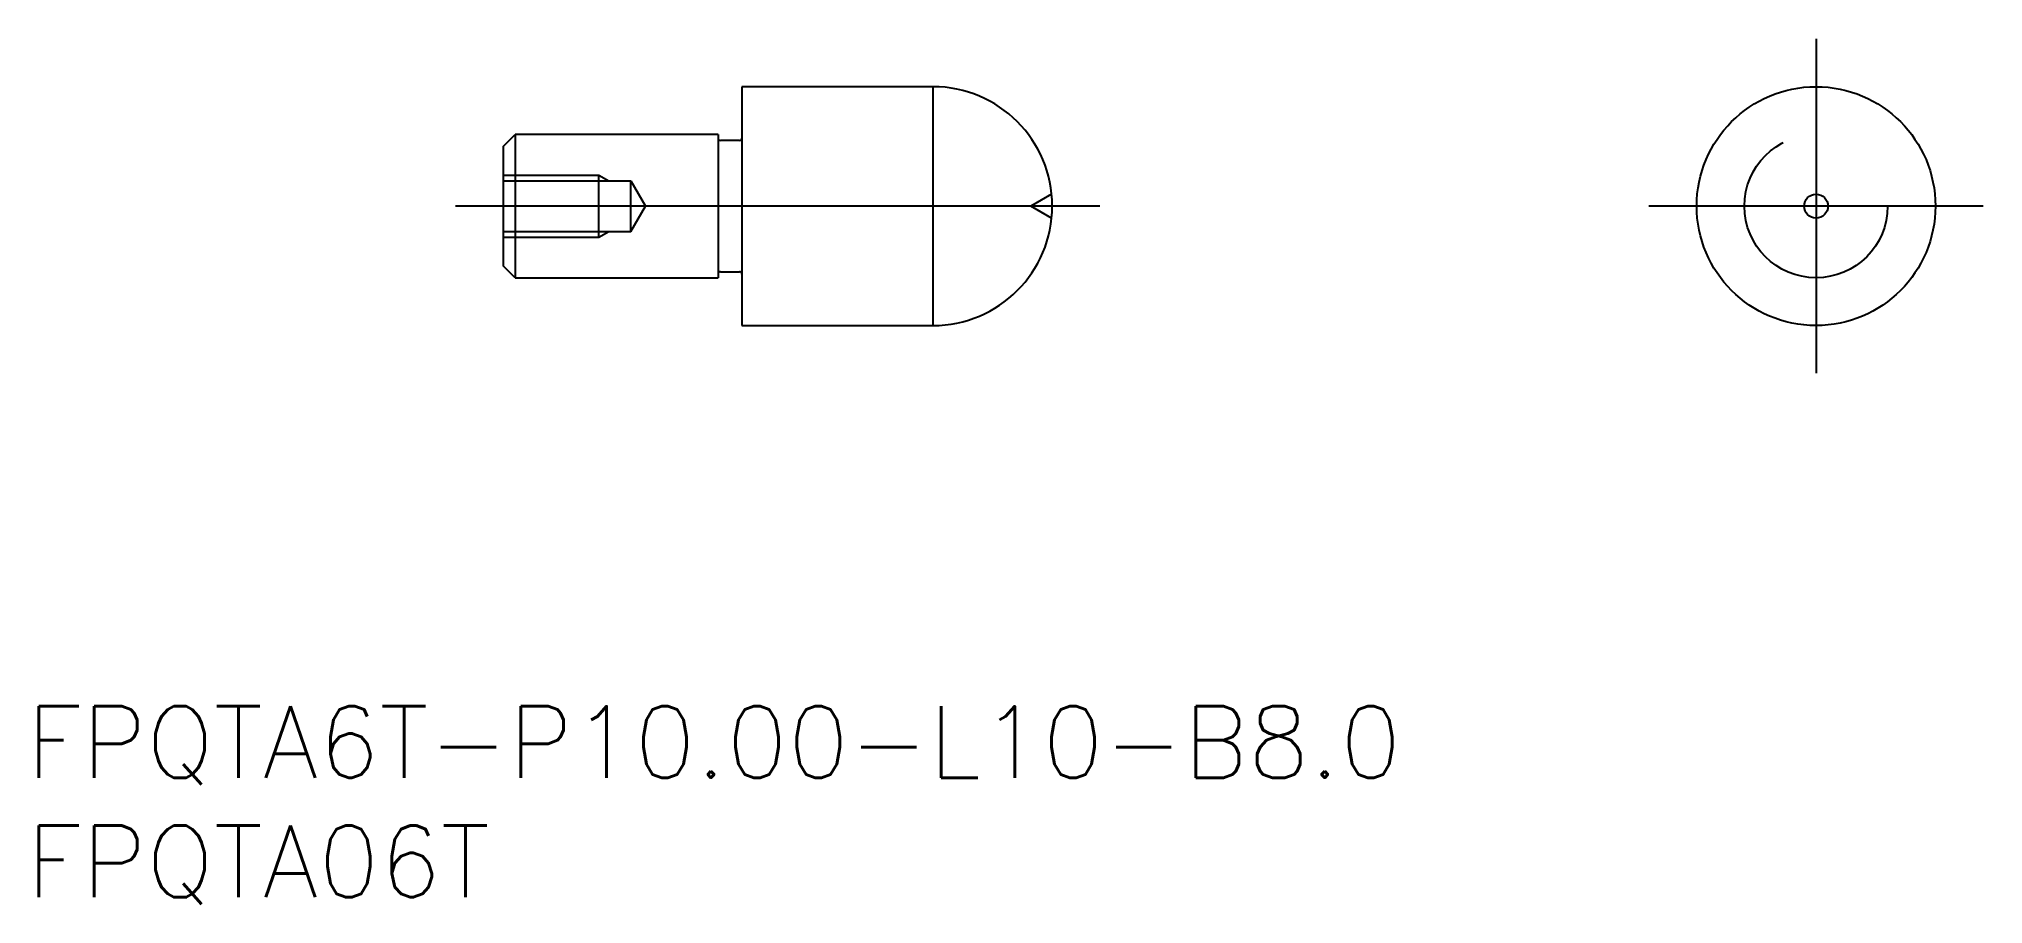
# Model space of a CAD drawing. Extents: x -74.5 to 7, y -29.2 to 7.
import ezdxf

# ---------------------------------------------------------------- set-up
doc = ezdxf.new("R2010")
doc.units = 0
doc.linetypes.add('CENTER', pattern=[50.8, 31.75, -6.35, 6.35, -6.35])
doc.linetypes.add('DASHED', pattern=[19.05, 12.7, -6.35])
doc.layers.get('0').update_dxf_attribs({"linetype": 'CONTINUOUS'})
doc.layers.add('CENTER', color=1, linetype='CENTER')
doc.styles.get("Standard").update_dxf_attribs({"font": 'txt.shx', "height": 3, "bigfont": 'bigfont.shx'})

msp = doc.modelspace()

# ---------------------------------------------------------------- linework, layer by layer
at = {"color": 7, "linetype": 'CONTINUOUS'}
for p, q in [((-45, 5), (-45, -5)), ((-37, 5), (-45, 5)), ((-37, 5), (-37, -5)), ((-55, 2.5), (-54.5, 3)), ((-55, 2.5), (-55, -2.5)), ((-46, 3), (-54.5, 3)), ((-54.5, 3), (-54.5, -3)), ((-46, 3), (-46, -3)), ((-45.1, 2.75), (-45.9, 2.75)), ((-54.5, -3), (-55, -2.5)), ((-54.5, -3), (-46, -3)), ((-45.9, -2.75), (-45.1, -2.75)), ((-45, -5), (-37, -5))]:
    msp.add_line(p, q, dxfattribs=at)
at = {"color": 3, "linetype": 'DASHED'}
for p, q in [((-55, 1.3), (-51, 1.3)), ((-55, 1.056), (-49.65, 1.056)), ((-51, -1.3), (-51, 1.3)), ((-51, 1.3), (-50.578, 1.056)), ((-49.65, -1.057), (-49.65, 1.056)), ((-49.65, 1.056), (-49.04, 0)), ((-32.025, 0.5), (-32.891, 0)), ((-49.65, -1.057), (-49.04, 0)), ((-32.025, -0.5), (-32.891, 0)), ((-55, -1.057), (-49.65, -1.057)), ((-55, -1.3), (-51, -1.3)), ((-51, -1.3), (-50.578, -1.057))]:
    msp.add_line(p, q, dxfattribs=at)
at = {"color": 7, "linetype": 'CONTINUOUS'}
for radius in [5, 0.5]:
    msp.add_circle((0, 0), radius, dxfattribs=at)
at = {"color": 3, "linetype": 'DASHED'}
msp.add_circle((0, 0), 3, dxfattribs=at)
at = {"color": 7, "linetype": 'CONTINUOUS'}
for centre, radius, start, end in [((-37, 0), 5, 270, 90), ((-45.9, 2.85), 0.1, 180, 270), ((-45.1, 2.85), 0.1, 270, 0), ((-45.9, -2.85), 0.1, 90, 180), ((-45.1, -2.85), 0.1, 0, 90)]:
    msp.add_arc(centre, radius, start, end, dxfattribs=at)
at = {"layer": 'CENTER', "color": 1, "linetype": 'CENTER'}
for p, q in [((0, 7), (0, -7)), ((-30, 0), (-57, 0)), ((7, 0), (-7, 0))]:
    msp.add_line(p, q, dxfattribs=at)

# ---------------------------------------------------------------- texts
at = {"color": 7, "linetype": 'CONTINUOUS'}
for s, p in [('FPQTA6T-P10.00-L10-B8.0', (-74.971, -23.937)), ('FPQTA06T', (-74.971, -28.937))]:
    msp.add_text(s, height=3, dxfattribs=at).set_placement(p)

doc.saveas('drawing.dxf')
